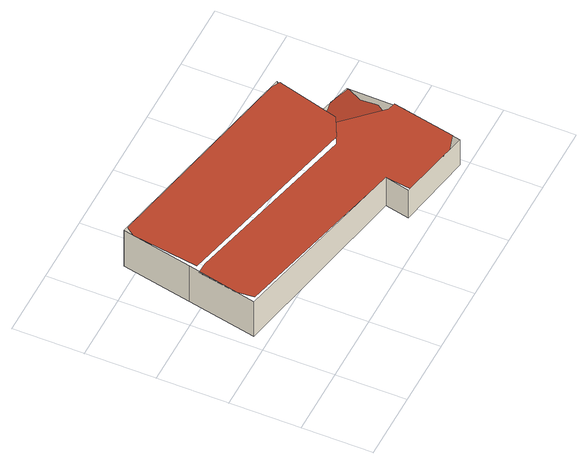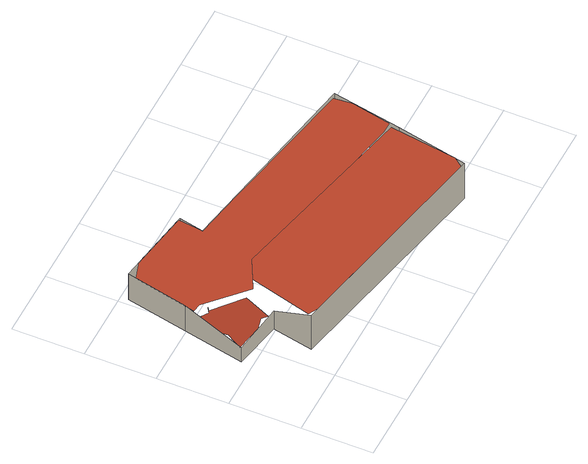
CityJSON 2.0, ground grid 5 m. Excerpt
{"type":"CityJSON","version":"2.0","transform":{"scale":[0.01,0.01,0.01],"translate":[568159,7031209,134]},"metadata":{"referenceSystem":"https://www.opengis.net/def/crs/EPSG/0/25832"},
"CityObjects":{
"building1":{"type":"Building","geometry":[{"type":"MultiSurface","lod":"2","boundaries":[[[0,1,2,3,4,5,6,7,8,9,10,11]],[[12,13,14,15,16,17,18,19,20,21,22]],[[23,24,25,26,27,28,29]],[[30,31,32,33]],[[34,35,31,30]],[[36,37,35,34]],[[38,39,37,36]],[[40,7,39,38]],[[41,42,7,40]],[[43,44,42,41]],[[45,46,44,43]],[[47,48,46,45]],[[33,32,48,47]]],"semantics":{"surfaces":[{"type":"RoofSurface"},{"type":"WallSurface"}],"values":[0,0,0,1,1,1,1,1,1,1,1,1,1]}}]}
},
"vertices":[
[2010,566,249],[1755,818,261],[1584,730,269],[252,1018,329],[170,1020,333],[114,741,334],[126,614,333],[1450,327,273],[1430,150,273],[1845,73,254],[1974,111,249],[2069,555,246],[1862,975,185],[1786,787,194],[1966,610,167],[1940,593,170],[1976,617,166],[2022,583,159],[2096,683,150],[2086,802,153],[2145,911,146],[1973,954,170],[1896,938,180],[1858,1250,329],[1797,1284,330],[322,1586,341],[273,1520,342],[205,1049,342],[1587,731,331],[1739,809,330],[2147,921,17],[2147,921,146],[1806,986,185],[1806,986,17],[2055,490,17],[2055,490,246],[1961,52,17],[1961,52,249],[1411,154,17],[1411,154,273],[1450,327,17],[85,601,17],[85,601,333],[185,1092,17],[185,1092,342],[288,1593,17],[288,1593,341],[1862,1271,17],[1862,1271,329]
]}
